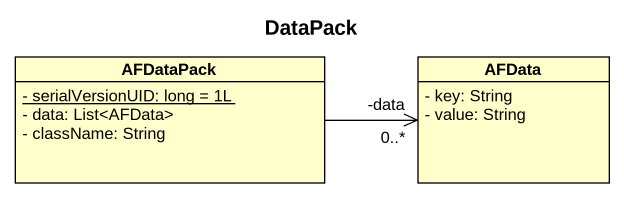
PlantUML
@startuml
title DataPack
hide circle
hide empty members
skinparam classAttributeIconSize 0
class AFDataPack {
  {static} - serialVersionUID: long = 1L
  - data: List<AFData>
  - className: String
}
class AFData {
  - key: String
  - value: String
}
AFDataPack -right-> "-data\n0..*" AFData
@enduml
